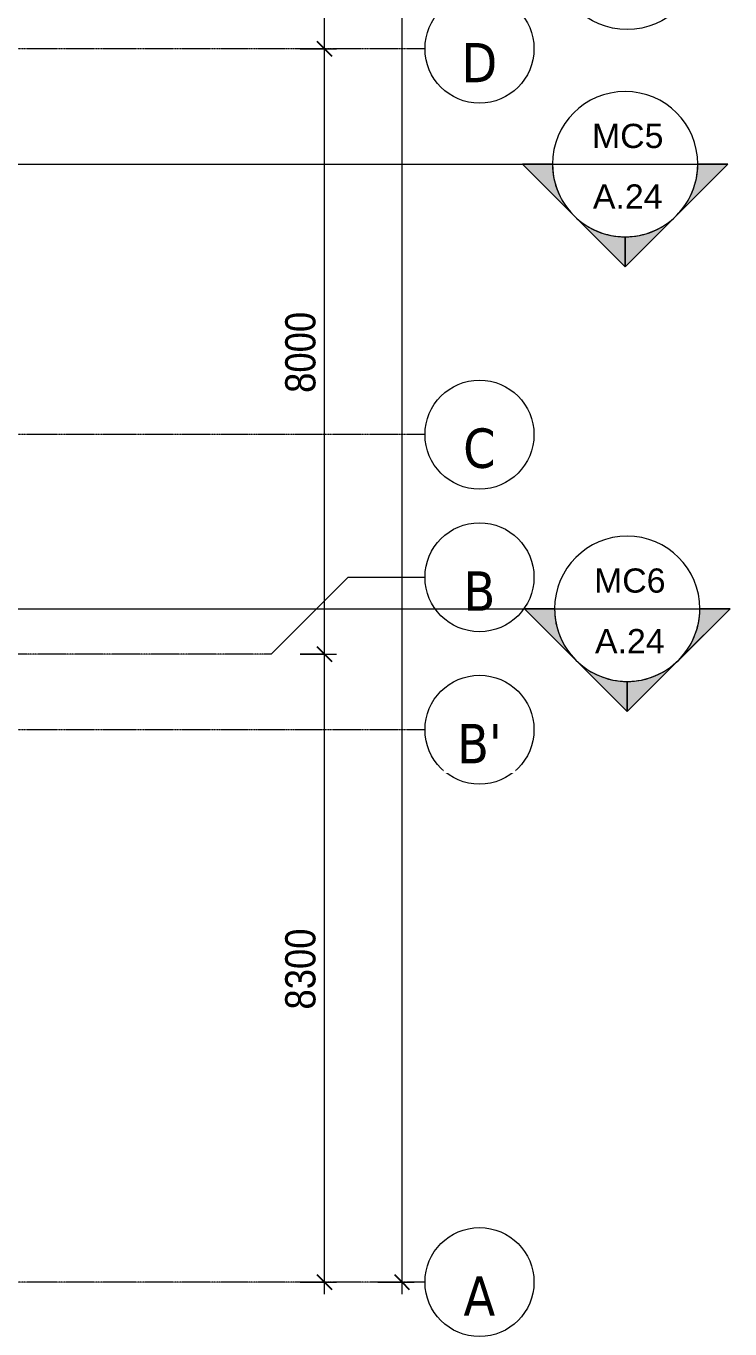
# Model space of a CAD drawing. Header units: millimetres. Extents: x 25998 to 252958, y -15958 to 83425.
# Drawn here: x 127608 to 136911, y 16618 to 33837 of the extents above; entities that cross this region are included whole.
import ezdxf

# ---------------------------------------------------------------- set-up
doc = ezdxf.new("R2010")
doc.units = ezdxf.units.MM
doc.linetypes.add('Dash Dot 3_16_', pattern=[7.9375, 4.7625, -1.5875, 0, -1.5875])
doc.linetypes.add('Grid Line', pattern=[22.225, 12.7, -3.175, 3.175, -3.175])
for name, color, linetype, lineweight in [('A-ANNO-DIMS', 211, 'Continuous', 9), ('A-ANNO-DIMS-160', 211, 'Continuous', 9), ('G-ANNO-SYMB', 111, 'Continuous', 9), ('G-ANNO-SYMB-1', 111, 'Dash Dot 3_16_', 18), ('S-GRID', 1, 'Continuous', 9), ('S-GRID-1', 1, 'Grid Line', 9), ('S-GRID-IDEN', 1, 'Continuous', 9)]:
    doc.layers.add(name, color=color, linetype=linetype, lineweight=lineweight)
doc.styles.add('Arial_2', font='arial_0.ttf', dxfattribs={"height": 320})
doc.styles.add('Tahoma_B', font='tahomabd_0.ttf', dxfattribs={"height": 520})
doc.styles.add('UTM Avo', font='UTM Avo.ttf', dxfattribs={"width": 0.9, "height": 400})
doc.dimstyles.new('1_Dim_chi_tiet_2_5', dxfattribs={"dimscale": 304.8, "dimtxt": 399.720379, "dimasz": 0.629921, "dimexe": 0.524934, "dimexo": 0.0625, "dimgap": 0.052493, "dimtad": 1, "dimdec": 0, "dimrnd": 5, "dimzin": 0, "dimdsep": 46, "dimtxsty": 'UTM Avo', "dimblk1": 'OBLIQUE', "dimblk2": 'OBLIQUE', "dimsah": 1, "dimcen": 0.09, "dimdle": 0.524934, "dimazin": 0, "dimtfac": 1, "dimtdec": 4, "dimtix": 1, "dimtmove": 0, "dimatfit": 3, "dimfxl": 1.049869, "dimfxlon": 1, "dimtvp": 1, "dimtolj": 1, "dimtzin": 0, "dimarcsym": 2})

# ---------------------------------------------------------------- blocks, each defined once
blk = doc.blocks.new('Grid - M_Grid Head - Circle-353313-TKCS_MB TẦNG HẦM')
at = {"layer": 'S-GRID-IDEN'}
blk.add_circle((0, 0), 4.5, dxfattribs=at)
blk = doc.blocks.new('Section - M_Section Head - Filled-352373-TKCS_MB TẦNG HẦM')
at = {"layer": 'G-ANNO-SYMB'}
h = blk.add_hatch(color=256, dxfattribs=at)
edge = h.paths.add_edge_path()
edge.add_line((-6, 8.49), (-6, 6))
edge.add_arc((-6, 0), 6, 90, 135)
edge.add_line((-10.24, 4.24), (-6, 8.49))
h = blk.add_hatch(color=256, dxfattribs=at)
edge = h.paths.add_edge_path()
edge.add_line((-6, 8.49), (-1.76, 4.24))
edge.add_arc((-6, 0), 6, 45, 90)
edge.add_line((-6, 6), (-6, 8.49))
h = blk.add_hatch(color=256, dxfattribs=at)
edge = h.paths.add_edge_path()
edge.add_line((-14.49, 0), (-10.24, 4.24))
edge.add_arc((-6, 0), 6, 135, 180)
edge.add_line((-12, 0), (-14.49, 0))
h = blk.add_hatch(color=256, dxfattribs=at)
edge = h.paths.add_edge_path()
edge.add_line((2.49, 0), (0, 0))
edge.add_arc((-6, 0), 6, 360, 405)
edge.add_line((-1.76, 4.24), (2.49, 0))
for p, q in [((-6, 8.49), (-14.49, 0)), ((-6, 8.49), (-10.24, 4.24)), ((-6, 8.49), (2.49, 0)), ((-6, 6), (-6, 8.49)), ((-6, 8.49), (-6, 6)), ((-1.76, 4.24), (-6, 8.49)), ((-10.24, 4.24), (-14.49, 0)), ((2.49, 0), (-1.76, 4.24)), ((-14.49, 0), (-12, 0)), ((0, 0), (2.49, 0)), ((-12, 0), (-14.49, 0)), ((0, 0), (2.49, 0))]:
    blk.add_line(p, q, dxfattribs=at)
for start, end in [(360, 180), (90, 135), (45, 90), (135, 180), (360, 45), (180, 360)]:
    blk.add_arc((-6, 0), 6, start, end, dxfattribs=at)
blk = doc.blocks.new('DIMBLOCK52-TKCS_MB TẦNG HẦM')
at = {"layer": 'A-ANNO-DIMS-160'}
for p, q in [((131232, 25537), (131712, 25537)), ((131552, 25537), (131232, 25537)), ((131552, 17077), (131552, 25537)), ((131232, 17237), (131712, 17237)), ((131552, 17237), (131232, 17237))]:
    blk.add_line(p, q, dxfattribs=at)
at = {"layer": 'A-ANNO-DIMS-160', "lineweight": 25}
for p, q in [((131552, 25537), (131456, 25633)), ((131552, 25537), (131648, 25441)), ((131552, 17237), (131456, 17333)), ((131552, 17237), (131648, 17141))]:
    blk.add_line(p, q, dxfattribs=at)
at = {"layer": 'A-ANNO-DIMS-160', "color": 0, "insert": (131033, 20839), "char_height": 400, "width": 1314.64, "attachment_point": 1, "rotation": 90, "line_spacing_factor": 1.110334, "style": 'UTM Avo'}
blk.add_mtext('8300', dxfattribs=at)
blk = doc.blocks.new('_Oblique')
at = {"color": 0, "linetype": 'ByBlock', "lineweight": -2}
blk.add_line((-0.5, -0.5), (0.5, 0.5), dxfattribs=at)
blk = doc.blocks.new('DIMBLOCK53-TKCS_MB TẦNG HẦM')
at = {"layer": 'A-ANNO-DIMS-160', "lineweight": 25}
for p, q in [((131552, 33537), (131456, 33633)), ((131552, 33537), (131648, 33441)), ((131552, 25537), (131456, 25633)), ((131552, 25537), (131648, 25441))]:
    blk.add_line(p, q, dxfattribs=at)
at = {"layer": 'A-ANNO-DIMS-160'}
for p, q in [((131232, 33537), (131712, 33537)), ((131552, 33537), (131232, 33537)), ((131552, 25537), (131552, 33537)), ((131232, 25537), (131712, 25537)), ((131552, 25537), (131232, 25537))]:
    blk.add_line(p, q, dxfattribs=at)
at = {"layer": 'A-ANNO-DIMS-160', "color": 0, "insert": (131033, 28989), "char_height": 400, "width": 1314.64, "attachment_point": 1, "rotation": 90, "line_spacing_factor": 1.110334, "style": 'UTM Avo'}
blk.add_mtext('8000', dxfattribs=at)
blk = doc.blocks.new('DIMBLOCK54-TKCS_MB TẦNG HẦM')
at = {"layer": 'A-ANNO-DIMS-160'}
for p, q in [((131232, 37037), (131712, 37037)), ((131552, 37037), (131232, 37037)), ((131552, 33537), (131552, 37037)), ((131232, 33537), (131712, 33537)), ((131552, 33537), (131232, 33537))]:
    blk.add_line(p, q, dxfattribs=at)
at = {"layer": 'A-ANNO-DIMS-160', "lineweight": 25}
for p, q in [((131552, 37037), (131456, 37133)), ((131552, 37037), (131648, 36941)), ((131552, 33537), (131456, 33633)), ((131552, 33537), (131648, 33441))]:
    blk.add_line(p, q, dxfattribs=at)
at = {"layer": 'A-ANNO-DIMS-160', "color": 0, "insert": (131033, 34739), "char_height": 400, "width": 1314.64, "attachment_point": 1, "rotation": 90, "line_spacing_factor": 1.110334, "style": 'UTM Avo'}
blk.add_mtext('3500', dxfattribs=at)
blk = doc.blocks.new('DIMBLOCK60-TKCS_MB TẦNG HẦM')
at = {"layer": 'A-ANNO-DIMS-160'}
for p, q in [((132577, 17077), (132577, 78397)), ((132257, 78237), (132737, 78237)), ((132577, 78237), (132257, 78237)), ((132257, 17237), (132737, 17237)), ((132577, 17237), (132257, 17237))]:
    blk.add_line(p, q, dxfattribs=at)
at = {"layer": 'A-ANNO-DIMS-160', "lineweight": 25}
for p, q in [((132577, 78237), (132481, 78333)), ((132577, 78237), (132673, 78141)), ((132577, 17237), (132481, 17333)), ((132577, 17237), (132673, 17141))]:
    blk.add_line(p, q, dxfattribs=at)
at = {"layer": 'A-ANNO-DIMS-160', "color": 0, "insert": (132057, 47052), "char_height": 400, "width": 1643.29, "attachment_point": 1, "rotation": 90, "line_spacing_factor": 1.110334, "style": 'UTM Avo'}
blk.add_mtext('61000', dxfattribs=at)

msp = doc.modelspace()

# ---------------------------------------------------------------- linework, layer by layer
at = {"layer": 'G-ANNO-SYMB'}
for p, q in [((134566.1, 32011.5), (136486.1, 32011.5)), ((134593.5, 26135.3), (136513.5, 26135.3))]:
    msp.add_line(p, q, dxfattribs=at)
at = {"layer": 'G-ANNO-SYMB-1'}
msp.add_line((26379.4, 32011.5), (134566.1, 32011.5), dxfattribs=at)
at = {"layer": 'S-GRID'}
for p, q in [((130848.9, 25536.9), (131864.9, 26552.9)), ((131864.9, 26552.9), (132880.9, 26552.9))]:
    msp.add_line(p, q, dxfattribs=at)
at = {"layer": 'S-GRID-1'}
for p, q in [((128880.9, 33536.9), (31838.8, 33536.9)), ((132880.9, 33536.9), (128880.9, 33536.9)), ((128880.9, 28436.9), (31838.8, 28436.9)), ((132880.9, 28436.9), (128880.9, 28436.9)), ((130848.9, 25536.9), (126848.9, 25536.9)), ((128880.9, 24536.9), (31838.8, 24536.9)), ((132880.9, 24536.9), (128880.9, 24536.9)), ((128880.9, 17236.9), (31838.8, 17236.9)), ((132880.9, 17236.9), (128880.9, 17236.9))]:
    msp.add_line(p, q, dxfattribs=at)

# ---------------------------------------------------------------- block references
at = {"layer": 'G-ANNO-SYMB', "extrusion": (0, 0, -1), "xscale": 159.9999999999999, "yscale": 159.9999999999999, "zscale": 159.9999999999999}
msp.add_blockref('Section - M_Section Head - Filled-352373-TKCS_MB TẦNG HẦM', (-134593.5, 34751.5), dxfattribs=at)
at = {"layer": 'G-ANNO-SYMB', "xscale": 159.9999999999999, "yscale": 159.9999999999999, "zscale": 159.9999999999999, "rotation": 180}
for p in [(134566.1, 32011.5), (134593.5, 26135.3)]:
    msp.add_blockref('Section - M_Section Head - Filled-352373-TKCS_MB TẦNG HẦM', p, dxfattribs=at)
at = {"layer": 'S-GRID-IDEN', "xscale": 159.9999999999999, "yscale": 159.9999999999999, "zscale": 159.9999999999999, "rotation": 89.99999999999982}
for p in [(133600.9, 33536.9), (133600.9, 28436.9), (133600.9, 26552.9), (133600.9, 24536.9), (133600.9, 17236.9)]:
    msp.add_blockref('Grid - M_Grid Head - Circle-353313-TKCS_MB TẦNG HẦM', p, dxfattribs=at)

# ---------------------------------------------------------------- texts
at = {"layer": 'G-ANNO-SYMB', "char_height": 320, "attachment_point": 5, "line_spacing_factor": 0.936439, "style": 'Arial_2'}
for s, insert, width in [('\\pt2032,4064,6096,8128,10160,12192,14224,16256,18288,20320,22352,24384,26416,28448,30480,32512,34544,36576,38608,40640,42672,44704,46736,48768,50800,52832,54864,56896,58928,60960,62992,65024;MC5', (135560.1, 32382.7), 963.2), ('\\pt2032,4064,6096,8128,10160,12192,14224,16256,18288,20320,22352,24384,26416,28448,30480,32512,34544,36576,38608,40640,42672,44704,46736,48768,50800,52832,54864,56896,58928,60960,62992,65024;A.24', (135560.1, 31584.4), 952), ('\\pt2032,4064,6096,8128,10160,12192,14224,16256,18288,20320,22352,24384,26416,28448,30480,32512,34544,36576,38608,40640,42672,44704,46736,48768,50800,52832,54864,56896,58928,60960,62992,65024;MC6', (135587.5, 26506.4), 963.2), ('\\pt2032,4064,6096,8128,10160,12192,14224,16256,18288,20320,22352,24384,26416,28448,30480,32512,34544,36576,38608,40640,42672,44704,46736,48768,50800,52832,54864,56896,58928,60960,62992,65024;A.24', (135587.5, 25708.2), 952)]:
    msp.add_mtext(s, dxfattribs=dict(at, insert=insert, width=width))

# ---------------------------------------------------------------- dimensions: what is measured, and where the dimension line sits
at = {"layer": 'A-ANNO-DIMS'}
for base, p1, p2, override, picture, middle in [((132577, 78236.9), (132257, 17236.9), (132257, 78236.9), {"dimpost": '<>', "dimfxl": 61000}, 'DIMBLOCK60-TKCS_MB TẦNG HẦM', (132354, 47736.9)), ((131552.2, 37036.9), (131232.2, 33536.9), (131232.2, 37036.9), {"dimpost": '<>', "dimfxl": 3500}, 'DIMBLOCK54-TKCS_MB TẦNG HẦM', (131329.3, 35286.9)), ((131552.2, 33536.9), (131232.2, 25536.9), (131232.2, 33536.9), {"dimpost": '<>', "dimfxl": 8000}, 'DIMBLOCK53-TKCS_MB TẦNG HẦM', (131329.3, 29536.9)), ((131552.2, 25536.9), (131232.2, 17236.9), (131232.2, 25536.9), {"dimpost": '<>', "dimfxl": 8300}, 'DIMBLOCK52-TKCS_MB TẦNG HẦM', (131329.3, 21386.9))]:
    dim = msp.add_linear_dim(base=base, p1=p1, p2=p2, angle=90, dimstyle='1_Dim_chi_tiet_2_5', override=override, dxfattribs=at)
    dim.commit()
    dim.dimension.update_dxf_attribs({"geometry": picture, "text_midpoint": middle})

# ---------------------------------------------------------------- next in the draw order: texts
at = {"layer": 'S-GRID-IDEN', "char_height": 520, "attachment_point": 5, "line_spacing_factor": 0.996129, "style": 'Tahoma_B', "bg_fill": 3, "box_fill_scale": 1.25, "bg_fill_color": 256, "bg_fill_true_color": 13158600, "bg_fill_transparency": 0}
for s, insert, width in [('\\pt2031.9988,4063.9976,6096.0016,8128.0004,10159.9992,12191.998,14224.002,16256.0008,18287.9996,20319.9984,22352.0024,24384.0012,26416,28447.9988,30479.9976,32512.0016,34544.0004,36575.9992,38607.998,40640.002,42672.0008,44703.9996,46735.9984,48768.0024,50800.0012,52832,54863.9988,56895.9976,58928.0016,60960.0004,62991.9992,65023.998;D', (133599.5, 33353.6), 550.4), ('\\pt2031.9988,4063.9976,6096.0016,8128.0004,10159.9992,12191.998,14224.002,16256.0008,18287.9996,20319.9984,22352.0024,24384.0012,26416,28447.9988,30479.9976,32512.0016,34544.0004,36575.9992,38607.998,40640.002,42672.0008,44703.9996,46735.9984,48768.0024,50800.0012,52832,54863.9988,56895.9976,58928.0016,60960.0004,62991.9992,65023.998;C', (133599.5, 28253.6), 486.4), ('\\pt2031.9988,4063.9976,6096.0016,8128.0004,10159.9992,12191.998,14224.002,16256.0008,18287.9996,20319.9984,22352.0024,24384.0012,26416,28447.9988,30479.9976,32512.0016,34544.0004,36575.9992,38607.998,40640.002,42672.0008,44703.9996,46735.9984,48768.0024,50800.0012,52832,54863.9988,56895.9976,58928.0016,60960.0004,62991.9992,65023.998;B', (133599.5, 26369.6), 497.6), ("\\pt2031.9988,4063.9976,6096.0016,8128.0004,10159.9992,12191.998,14224.002,16256.0008,18287.9996,20319.9984,22352.0024,24384.0012,26416,28447.9988,30479.9976,32512.0016,34544.0004,36575.9992,38607.998,40640.002,42672.0008,44703.9996,46735.9984,48768.0024,50800.0012,52832,54863.9988,56895.9976,58928.0016,60960.0004,62991.9992,65023.998;B'", (133599.5, 24353.6), 688), ('\\pt2031.9988,4063.9976,6096.0016,8128.0004,10159.9992,12191.998,14224.002,16256.0008,18287.9996,20319.9984,22352.0024,24384.0012,26416,28447.9988,30479.9976,32512.0016,34544.0004,36575.9992,38607.998,40640.002,42672.0008,44703.9996,46735.9984,48768.0024,50800.0012,52832,54863.9988,56895.9976,58928.0016,60960.0004,62991.9992,65023.998;A', (133599.5, 17053.6), 497.6)]:
    msp.add_mtext(s, dxfattribs=dict(at, insert=insert, width=width))

# ---------------------------------------------------------------- next in the draw order: linework, layer by layer
at = {"layer": 'G-ANNO-SYMB-1'}
msp.add_line((26379.4, 26135.3), (134593.5, 26135.3), dxfattribs=at)

doc.saveas('drawing.dxf')
